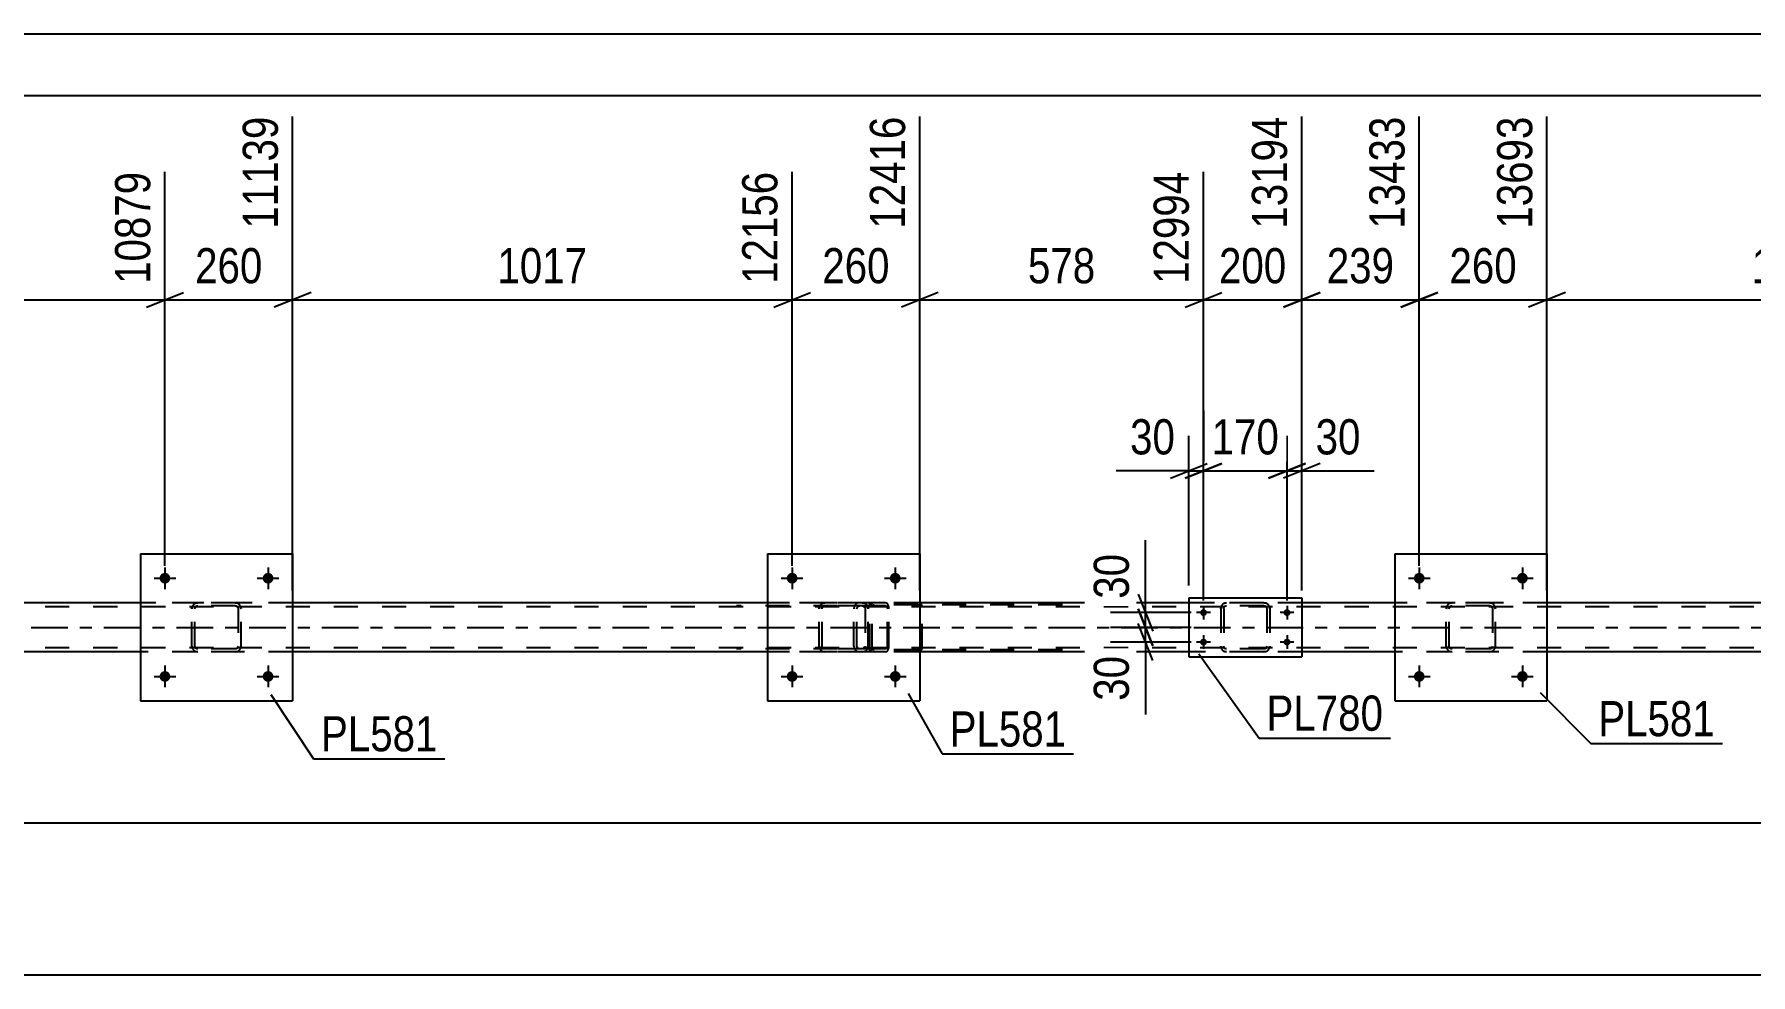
# Model space of a CAD drawing. Header units: millimetres. Extents: x 0 to 841, y 0 to 594.
# Drawn here: x 473.4 to 613.1, y 517.4 to 594 of the extents above; entities that cross this region are included whole.
import ezdxf

# ---------------------------------------------------------------- set-up
doc = ezdxf.new("R2010")
doc.units = ezdxf.units.MM
doc.linetypes.add('DXK_LINE_DOT2', pattern=[3.9198, 1.9599, -1.9599])
doc.linetypes.add('DXK_LINE_DOT3', pattern=[5.9187, 2.979, -0.9799, 0.9799, -0.9799])
doc.styles.add('Arial Narrow', font='ARIALN.TTF', dxfattribs={"height": 0.2})

# ---------------------------------------------------------------- blocks, each defined once
blk = doc.blocks.new('Unknown-318888112-1133')
at = {"color": 5, "linetype": 'Continuous'}
for p, q in [((841, 594), (0, 594)), ((836, 589), (5, 589))]:
    blk.add_line(p, q, dxfattribs=at)
blk = doc.blocks.new('Part-318888112-5637 - 5490')
at = {"color": 7, "linetype": 'DXK_LINE_DOT2'}
for p, q in [((537.27, 547.21), (537.3, 547.4)), ((537.3, 547.4), (537.27, 547.21)), ((537.27, 544.17), (537.27, 547.21)), ((537.51, 547.21), (537.53, 547.3)), ((537.51, 544.17), (537.51, 547.21)), ((537.53, 547.3), (537.58, 547.38)), ((537.56, 547.66), (537.75, 547.69)), ((537.75, 547.69), (537.56, 547.66)), ((537.58, 547.38), (537.66, 547.43)), ((537.66, 547.43), (537.75, 547.45)), ((540.79, 547.69), (537.75, 547.69)), ((540.79, 547.45), (537.75, 547.45)), ((540.79, 547.69), (540.97, 547.66)), ((540.97, 547.66), (540.79, 547.69)), ((540.79, 547.45), (540.88, 547.43)), ((540.88, 547.43), (540.96, 547.38)), ((540.96, 547.38), (541.01, 547.3)), ((541.01, 547.3), (541.03, 547.21)), ((541.03, 547.21), (541.03, 544.17)), ((541.23, 547.4), (541.27, 547.21)), ((541.27, 547.21), (541.23, 547.4)), ((541.27, 544.17), (541.27, 547.21)), ((537.3, 543.99), (537.27, 544.17)), ((537.27, 544.17), (537.3, 543.99)), ((537.53, 544.08), (537.51, 544.17)), ((537.58, 544), (537.53, 544.08)), ((537.66, 543.95), (537.58, 544)), ((537.75, 543.93), (537.66, 543.95)), ((540.79, 543.93), (537.75, 543.93)), ((540.88, 543.95), (540.79, 543.93)), ((540.96, 544), (540.88, 543.95)), ((541.01, 544.08), (540.96, 544)), ((541.03, 544.17), (541.01, 544.08)), ((541.27, 544.17), (541.23, 543.99)), ((541.23, 543.99), (541.27, 544.17)), ((537.75, 543.69), (537.56, 543.73)), ((537.56, 543.73), (537.75, 543.69)), ((540.79, 543.69), (537.75, 543.69)), ((540.97, 543.73), (540.79, 543.69)), ((540.79, 543.69), (540.97, 543.73))]:
    blk.add_line(p, q, dxfattribs=at)
at = {"color": 7, "linetype": 'DXK_LINE_DOT3'}
blk.add_line((539.27, 545.69), (539.27, 545.69), dxfattribs=at)
at = {"color": 7, "linetype": 'DXK_LINE_DOT2'}
for centre, start, end in [((537.75, 547.21), 112.5, 157.5), ((537.75, 547.21), 112.5, 157.5), ((540.79, 547.21), 22.5, 67.5), ((540.79, 547.21), 22.5, 67.5), ((537.75, 544.17), 202.5, 247.5), ((537.75, 544.17), 202.5, 247.5), ((540.79, 544.17), 292.5, 337.5), ((540.79, 544.17), 292.5, 337.5)]:
    blk.add_arc(centre, 0.48, start, end, dxfattribs=at)
blk = doc.blocks.new('Bolt-318888112-5556 - 5490')
at = {"linetype": 'Continuous'}
for points in [[(535.51, 541.69, -1), (534.63, 541.69, -1)], [(543.91, 541.69, -1), (543.03, 541.69, -1)]]:
    blk.add_hatch(color=1, dxfattribs=at).paths.add_polyline_path(points)
at = {"color": 1, "linetype": 'Continuous'}
for p, q in [((535.07, 542.57), (535.07, 540.81)), ((543.47, 542.57), (543.47, 540.81)), ((534.19, 541.69), (535.95, 541.69)), ((542.59, 541.69), (544.35, 541.69))]:
    blk.add_line(p, q, dxfattribs=at)
blk = doc.blocks.new('Bolt-318888112-5551 - 5490')
at = {"linetype": 'Continuous'}
for points in [[(586.59, 549.69, -1), (585.71, 549.69, -1)], [(594.99, 549.69, -1), (594.11, 549.69, -1)]]:
    blk.add_hatch(color=1, dxfattribs=at).paths.add_polyline_path(points)
at = {"color": 1, "linetype": 'Continuous'}
for p, q in [((585.27, 549.69), (587.03, 549.69)), ((586.15, 550.57), (586.15, 548.81)), ((593.67, 549.69), (595.43, 549.69)), ((594.55, 550.57), (594.55, 548.81))]:
    blk.add_line(p, q, dxfattribs=at)
blk = doc.blocks.new('Bolt-318888112-5552 - 5490')
at = {"linetype": 'Continuous'}
for points in [[(586.59, 541.69, -1), (585.71, 541.69, -1)], [(594.99, 541.69, -1), (594.11, 541.69, -1)]]:
    blk.add_hatch(color=1, dxfattribs=at).paths.add_polyline_path(points)
at = {"color": 1, "linetype": 'Continuous'}
for p, q in [((586.15, 542.57), (586.15, 540.81)), ((594.55, 542.57), (594.55, 540.81)), ((585.27, 541.69), (587.03, 541.69)), ((593.67, 541.69), (595.43, 541.69))]:
    blk.add_line(p, q, dxfattribs=at)
blk = doc.blocks.new('Bolt-318888112-5555 - 5490')
at = {"linetype": 'Continuous'}
for points in [[(535.51, 549.69, -1), (534.63, 549.69, -1)], [(543.91, 549.69, -1), (543.03, 549.69, -1)]]:
    blk.add_hatch(color=1, dxfattribs=at).paths.add_polyline_path(points)
at = {"color": 1, "linetype": 'Continuous'}
for p, q in [((534.19, 549.69), (535.95, 549.69)), ((535.07, 550.57), (535.07, 548.81)), ((542.59, 549.69), (544.35, 549.69)), ((543.47, 550.57), (543.47, 548.81))]:
    blk.add_line(p, q, dxfattribs=at)
blk = doc.blocks.new('Bolt-318888112-5557 - 5490')
at = {"linetype": 'Continuous'}
for points in [[(484.43, 549.69, -1), (483.55, 549.69, -1)], [(492.83, 549.69, -1), (491.95, 549.69, -1)]]:
    blk.add_hatch(color=1, dxfattribs=at).paths.add_polyline_path(points)
at = {"color": 1, "linetype": 'Continuous'}
for p, q in [((483.11, 549.69), (484.87, 549.69)), ((483.99, 550.57), (483.99, 548.81)), ((491.51, 549.69), (493.27, 549.69)), ((492.39, 550.57), (492.39, 548.81))]:
    blk.add_line(p, q, dxfattribs=at)
blk = doc.blocks.new('Bolt-318888112-5558 - 5490')
at = {"linetype": 'Continuous'}
for points in [[(484.43, 541.69, -1), (483.55, 541.69, -1)], [(492.83, 541.69, -1), (491.95, 541.69, -1)]]:
    blk.add_hatch(color=1, dxfattribs=at).paths.add_polyline_path(points)
at = {"color": 1, "linetype": 'Continuous'}
for p, q in [((483.99, 542.57), (483.99, 540.81)), ((492.39, 542.57), (492.39, 540.81)), ((483.11, 541.69), (484.87, 541.69)), ((491.51, 541.69), (493.27, 541.69))]:
    blk.add_line(p, q, dxfattribs=at)
blk = doc.blocks.new('Part-318888112-5624 - 5490')
at = {"color": 2, "linetype": 'Continuous'}
for p, q in [((584.15, 551.69), (584.15, 539.69)), ((584.15, 551.69), (596.55, 551.69)), ((596.55, 551.69), (596.55, 539.69)), ((584.15, 539.69), (596.55, 539.69))]:
    blk.add_line(p, q, dxfattribs=at)
blk = doc.blocks.new('Part-318888112-5625 - 5490')
at = {"color": 7, "linetype": 'DXK_LINE_DOT2'}
for p, q in [((588.35, 547.21), (588.39, 547.4)), ((588.39, 547.4), (588.35, 547.21)), ((588.35, 544.17), (588.35, 547.21)), ((588.59, 547.21), (588.61, 547.3)), ((588.59, 544.17), (588.59, 547.21)), ((588.61, 547.3), (588.66, 547.38)), ((588.65, 547.66), (588.83, 547.69)), ((588.83, 547.69), (588.65, 547.66)), ((588.66, 547.38), (588.74, 547.43)), ((588.74, 547.43), (588.83, 547.45)), ((591.87, 547.69), (588.83, 547.69)), ((591.87, 547.45), (588.83, 547.45)), ((591.87, 547.69), (592.05, 547.66)), ((592.05, 547.66), (591.87, 547.69)), ((591.87, 547.45), (591.96, 547.43)), ((591.96, 547.43), (592.04, 547.38)), ((592.04, 547.38), (592.09, 547.3)), ((592.09, 547.3), (592.11, 547.21)), ((592.11, 547.21), (592.11, 544.17)), ((592.31, 547.4), (592.35, 547.21)), ((592.35, 547.21), (592.31, 547.4)), ((592.35, 544.17), (592.35, 547.21)), ((588.39, 543.99), (588.35, 544.17)), ((588.35, 544.17), (588.39, 543.99)), ((588.61, 544.08), (588.59, 544.17)), ((588.66, 544), (588.61, 544.08)), ((588.74, 543.95), (588.66, 544)), ((588.83, 543.93), (588.74, 543.95)), ((591.87, 543.93), (588.83, 543.93)), ((591.96, 543.95), (591.87, 543.93)), ((592.04, 544), (591.96, 543.95)), ((592.09, 544.08), (592.04, 544)), ((592.11, 544.17), (592.09, 544.08)), ((592.35, 544.17), (592.31, 543.99)), ((592.31, 543.99), (592.35, 544.17)), ((588.83, 543.69), (588.65, 543.73)), ((588.65, 543.73), (588.83, 543.69)), ((591.87, 543.69), (588.83, 543.69)), ((592.05, 543.73), (591.87, 543.69)), ((591.87, 543.69), (592.05, 543.73))]:
    blk.add_line(p, q, dxfattribs=at)
at = {"color": 7, "linetype": 'DXK_LINE_DOT3'}
blk.add_line((590.35, 545.69), (590.35, 545.69), dxfattribs=at)
at = {"color": 7, "linetype": 'DXK_LINE_DOT2'}
for centre, start, end in [((588.83, 547.21), 112.5, 157.5), ((588.83, 547.21), 112.5, 157.5), ((591.87, 547.21), 22.5, 67.5), ((591.87, 547.21), 22.5, 67.5), ((588.83, 544.17), 202.5, 247.5), ((588.83, 544.17), 202.5, 247.5), ((591.87, 544.17), 292.5, 337.5), ((591.87, 544.17), 292.5, 337.5)]:
    blk.add_arc(centre, 0.48, start, end, dxfattribs=at)
blk = doc.blocks.new('Part-318888112-5636 - 5490')
at = {"color": 2, "linetype": 'Continuous'}
for p, q in [((533.07, 551.69), (533.07, 539.69)), ((533.07, 551.69), (545.47, 551.69)), ((545.47, 551.69), (545.47, 539.69)), ((533.07, 539.69), (545.47, 539.69))]:
    blk.add_line(p, q, dxfattribs=at)
blk = doc.blocks.new('Part-318888112-5642 - 5490')
at = {"color": 2, "linetype": 'Continuous'}
for p, q in [((481.99, 551.69), (481.99, 539.69)), ((481.99, 551.69), (494.39, 551.69)), ((494.39, 551.69), (494.39, 539.69)), ((481.99, 539.69), (494.39, 539.69))]:
    blk.add_line(p, q, dxfattribs=at)
blk = doc.blocks.new('Part-318888112-5643 - 5490')
at = {"color": 7, "linetype": 'DXK_LINE_DOT2'}
for p, q in [((486.19, 547.21), (486.22, 547.4)), ((486.22, 547.4), (486.19, 547.21)), ((486.19, 544.17), (486.19, 547.21)), ((486.43, 547.21), (486.45, 547.3)), ((486.43, 544.17), (486.43, 547.21)), ((486.45, 547.3), (486.5, 547.38)), ((486.48, 547.66), (486.67, 547.69)), ((486.67, 547.69), (486.48, 547.66)), ((486.5, 547.38), (486.58, 547.43)), ((486.58, 547.43), (486.67, 547.45)), ((489.71, 547.69), (486.67, 547.69)), ((489.71, 547.45), (486.67, 547.45)), ((489.71, 547.69), (489.89, 547.66)), ((489.89, 547.66), (489.71, 547.69)), ((489.71, 547.45), (489.8, 547.43)), ((489.8, 547.43), (489.88, 547.38)), ((489.88, 547.38), (489.93, 547.3)), ((489.93, 547.3), (489.95, 547.21)), ((489.95, 547.21), (489.95, 544.17)), ((490.15, 547.4), (490.19, 547.21)), ((490.19, 547.21), (490.15, 547.4)), ((490.19, 544.17), (490.19, 547.21)), ((486.22, 543.99), (486.19, 544.17)), ((486.19, 544.17), (486.22, 543.99)), ((486.45, 544.08), (486.43, 544.17)), ((486.5, 544), (486.45, 544.08)), ((486.58, 543.95), (486.5, 544)), ((486.67, 543.93), (486.58, 543.95)), ((489.71, 543.93), (486.67, 543.93)), ((489.8, 543.95), (489.71, 543.93)), ((489.88, 544), (489.8, 543.95)), ((489.93, 544.08), (489.88, 544)), ((489.95, 544.17), (489.93, 544.08)), ((490.19, 544.17), (490.15, 543.99)), ((490.15, 543.99), (490.19, 544.17)), ((486.67, 543.69), (486.48, 543.73)), ((486.48, 543.73), (486.67, 543.69)), ((489.71, 543.69), (486.67, 543.69)), ((489.89, 543.73), (489.71, 543.69)), ((489.71, 543.69), (489.89, 543.73))]:
    blk.add_line(p, q, dxfattribs=at)
at = {"color": 7, "linetype": 'DXK_LINE_DOT3'}
blk.add_line((488.19, 545.69), (488.19, 545.69), dxfattribs=at)
at = {"color": 7, "linetype": 'DXK_LINE_DOT2'}
for centre, start, end in [((486.67, 547.21), 112.5, 157.5), ((486.67, 547.21), 112.5, 157.5), ((489.71, 547.21), 22.5, 67.5), ((489.71, 547.21), 22.5, 67.5), ((486.67, 544.17), 202.5, 247.5), ((486.67, 544.17), 202.5, 247.5), ((489.71, 544.17), 292.5, 337.5), ((489.71, 544.17), 292.5, 337.5)]:
    blk.add_arc(centre, 0.48, start, end, dxfattribs=at)
blk = doc.blocks.new('Part-318888112-5668 - 5490')
at = {"color": 7, "linetype": 'DXK_LINE_DOT2'}
for p, q in [((542.69, 547.69), (530.53, 547.69)), ((542.69, 547.45), (530.53, 547.45)), ((540.13, 547.4), (540.1, 547.21)), ((540.1, 544.17), (540.1, 547.21)), ((540.35, 547.21), (540.37, 547.3)), ((540.35, 544.17), (540.35, 547.21)), ((540.37, 547.3), (540.42, 547.38)), ((540.6, 547.69), (540.41, 547.66)), ((540.42, 547.38), (540.5, 547.43)), ((540.5, 547.43), (540.6, 547.45)), ((541.41, 547.45), (541.41, 547.69)), ((542.79, 547.66), (542.69, 547.69)), ((542.69, 547.45), (542.74, 547.43)), ((542.74, 547.43), (542.79, 547.38)), ((542.88, 547.55), (542.79, 547.66)), ((542.79, 547.38), (542.82, 547.3)), ((542.82, 547.3), (542.83, 547.21)), ((542.83, 544.17), (542.83, 547.21)), ((542.94, 547.4), (542.88, 547.55)), ((542.96, 547.21), (542.94, 547.4)), ((542.96, 544.17), (542.96, 547.21)), ((542.69, 543.93), (530.53, 543.93)), ((540.1, 544.17), (540.13, 543.99)), ((540.37, 544.08), (540.35, 544.17)), ((540.42, 544), (540.37, 544.08)), ((540.5, 543.95), (540.42, 544)), ((540.6, 543.93), (540.5, 543.95)), ((541.41, 543.69), (541.41, 543.93)), ((542.74, 543.95), (542.69, 543.93)), ((542.79, 544), (542.74, 543.95)), ((542.82, 544.08), (542.79, 544)), ((542.79, 543.73), (542.88, 543.83)), ((542.83, 544.17), (542.82, 544.08)), ((542.88, 543.83), (542.94, 543.99)), ((542.94, 543.99), (542.96, 544.17)), ((542.69, 543.69), (530.53, 543.69)), ((540.41, 543.73), (540.6, 543.69)), ((542.69, 543.69), (542.79, 543.73))]:
    blk.add_line(p, q, dxfattribs=at)
for centre, start, end in [((540.58, 547.2), 111.1941, 156.1506), ((540.58, 544.19), 203.8494, 248.8059)]:
    blk.add_arc(centre, 0.492, start, end, dxfattribs=at)
blk = doc.blocks.new('Part-318888112-5697 - 5490')
at = {"color": 7, "linetype": 'DXK_LINE_DOT2'}
for p, q in [((541.44, 547.49), (541.41, 547.37)), ((541.41, 544.01), (541.41, 547.37)), ((541.58, 547.37), (541.6, 547.43)), ((541.58, 544.01), (541.58, 547.37)), ((541.6, 547.43), (541.63, 547.49)), ((541.75, 547.69), (541.62, 547.67)), ((541.63, 547.49), (541.69, 547.52)), ((541.69, 547.52), (541.75, 547.53)), ((557.08, 547.69), (541.75, 547.69)), ((557.08, 547.53), (541.75, 547.53)), ((545.46, 547.67), (545.33, 547.69)), ((545.33, 547.53), (545.4, 547.52)), ((545.4, 547.52), (545.45, 547.49)), ((545.45, 547.49), (545.49, 547.43)), ((545.49, 547.43), (545.5, 547.37)), ((545.5, 544.01), (545.5, 547.37)), ((545.67, 547.37), (545.64, 547.49)), ((545.67, 544.01), (545.67, 547.37)), ((541.41, 544.01), (541.44, 543.89)), ((541.6, 543.95), (541.58, 544.01)), ((541.63, 543.9), (541.6, 543.95)), ((541.69, 543.86), (541.63, 543.9)), ((541.75, 543.85), (541.69, 543.86)), ((557.08, 543.85), (541.75, 543.85)), ((545.4, 543.86), (545.33, 543.85)), ((545.45, 543.9), (545.4, 543.86)), ((545.49, 543.95), (545.45, 543.9)), ((545.5, 544.01), (545.49, 543.95)), ((545.64, 543.89), (545.67, 544.01)), ((541.62, 543.72), (541.75, 543.69)), ((557.08, 543.69), (541.75, 543.69)), ((545.33, 543.69), (545.46, 543.72))]:
    blk.add_line(p, q, dxfattribs=at)
for centre, start, end in [((541.74, 547.36), 110.7583, 155.68), ((545.34, 547.36), 24.32, 69.2417), ((541.74, 544.03), 204.32, 249.2417), ((545.34, 544.03), 290.7583, 335.68)]:
    blk.add_arc(centre, 0.331, start, end, dxfattribs=at)
blk = doc.blocks.new('Part-318888112-5729 - 5490')
at = {"color": 7, "linetype": 'DXK_LINE_DOT2'}
for p, q in [((770.18, 547.37), (106.14, 547.37)), ((749.79, 547.69), (175.5, 547.69)), ((494.39, 547.69), (481.99, 547.69)), ((545.47, 547.69), (533.07, 547.69)), ((576.58, 547.69), (567.38, 547.69)), ((596.55, 547.69), (584.15, 547.69)), ((770.18, 544.01), (106.14, 544.01)), ((494.39, 543.69), (481.99, 543.69)), ((545.47, 543.69), (533.07, 543.69)), ((576.58, 543.69), (567.38, 543.69)), ((596.55, 543.69), (584.15, 543.69))]:
    blk.add_line(p, q, dxfattribs=at)
at = {"color": 2, "linetype": 'Continuous'}
for p, q in [((481.99, 547.69), (443.31, 547.69)), ((533.07, 547.69), (494.39, 547.69)), ((567.38, 547.69), (545.47, 547.69)), ((584.15, 547.69), (576.58, 547.69)), ((635.23, 547.69), (596.55, 547.69)), ((481.99, 543.69), (443.31, 543.69)), ((533.07, 543.69), (494.39, 543.69)), ((567.38, 543.69), (545.47, 543.69)), ((584.15, 543.69), (576.58, 543.69)), ((635.23, 543.69), (596.55, 543.69))]:
    blk.add_line(p, q, dxfattribs=at)
at = {"color": 7, "linetype": 'DXK_LINE_DOT3'}
blk.add_line((106.14, 545.69), (770.18, 545.69), dxfattribs=at)
blk = doc.blocks.new('Part-318888112-5760 - 5490')
at = {"color": 7, "linetype": 'DXK_LINE_DOT2'}
for p, q in [((569.98, 547.21), (570.02, 547.4)), ((570.02, 547.4), (569.98, 547.21)), ((569.98, 547.21), (569.98, 544.17)), ((570.22, 547.21), (570.24, 547.31)), ((570.22, 547.21), (570.22, 544.17)), ((570.24, 547.31), (570.29, 547.38)), ((570.28, 547.66), (570.46, 547.69)), ((570.46, 547.69), (570.28, 547.66)), ((570.29, 547.38), (570.37, 547.44)), ((570.37, 547.44), (570.46, 547.45)), ((573.5, 547.69), (570.46, 547.69)), ((573.5, 547.45), (570.46, 547.45)), ((573.5, 547.69), (573.68, 547.66)), ((573.68, 547.66), (573.5, 547.69)), ((573.5, 547.45), (573.59, 547.44)), ((573.59, 547.44), (573.67, 547.38)), ((573.67, 547.38), (573.72, 547.31)), ((573.72, 547.31), (573.74, 547.21)), ((573.74, 547.21), (573.74, 544.17)), ((573.94, 547.4), (573.98, 547.21)), ((573.98, 547.21), (573.94, 547.4)), ((573.98, 547.21), (573.98, 544.17)), ((570.02, 543.99), (569.98, 544.17)), ((569.98, 544.17), (570.02, 543.99)), ((570.24, 544.08), (570.22, 544.17)), ((570.29, 544), (570.24, 544.08)), ((570.37, 543.95), (570.29, 544)), ((570.46, 543.93), (570.37, 543.95)), ((573.5, 543.93), (570.46, 543.93)), ((573.59, 543.95), (573.5, 543.93)), ((573.67, 544), (573.59, 543.95)), ((573.72, 544.08), (573.67, 544)), ((573.74, 544.17), (573.72, 544.08)), ((573.98, 544.17), (573.94, 543.99)), ((573.94, 543.99), (573.98, 544.17)), ((570.46, 543.69), (570.28, 543.73)), ((570.28, 543.73), (570.46, 543.69)), ((573.5, 543.69), (570.46, 543.69)), ((573.68, 543.73), (573.5, 543.69)), ((573.5, 543.69), (573.68, 543.73))]:
    blk.add_line(p, q, dxfattribs=at)
at = {"color": 7, "linetype": 'DXK_LINE_DOT3'}
blk.add_line((571.98, 545.69), (571.98, 545.69), dxfattribs=at)
at = {"color": 7, "linetype": 'DXK_LINE_DOT2'}
for centre, start, end in [((570.46, 547.21), 112.5, 157.5), ((570.46, 547.21), 112.5, 157.5), ((573.5, 547.21), 22.5, 67.5), ((573.5, 547.21), 22.5, 67.5), ((570.46, 544.17), 202.5, 247.5), ((570.46, 544.17), 202.5, 247.5), ((573.5, 544.17), 292.5, 337.5), ((573.5, 544.17), 292.5, 337.5)]:
    blk.add_arc(centre, 0.48, start, end, dxfattribs=at)
blk = doc.blocks.new('Part-318888112-5765 - 5490')
at = {"color": 2, "linetype": 'Continuous'}
for p, q in [((567.38, 548.09), (567.38, 543.29)), ((567.38, 548.09), (576.58, 548.09)), ((576.58, 548.09), (576.58, 543.29)), ((567.38, 543.29), (576.58, 543.29))]:
    blk.add_line(p, q, dxfattribs=at)
blk = doc.blocks.new('Bolt-318888112-5766 - 5490')
at = {"linetype": 'Continuous'}
for points in [[(568.58, 546.61, -1), (568.58, 547.17, -1)], [(575.38, 546.61, -1), (575.38, 547.17, -1)], [(568.58, 544.21, -1), (568.58, 544.77, -1)], [(575.38, 544.21, -1), (575.38, 544.77, -1)]]:
    blk.add_hatch(color=1, dxfattribs=at).paths.add_polyline_path(points)
at = {"color": 1, "linetype": 'Continuous'}
for p, q in [((569.14, 546.89), (568.02, 546.89)), ((568.58, 547.45), (568.58, 546.33)), ((575.94, 546.89), (574.82, 546.89)), ((575.38, 547.45), (575.38, 546.33)), ((569.14, 544.49), (568.02, 544.49)), ((568.58, 545.05), (568.58, 543.93)), ((575.94, 544.49), (574.82, 544.49)), ((575.38, 545.05), (575.38, 543.93))]:
    blk.add_line(p, q, dxfattribs=at)
blk = doc.blocks.new('StraightDimension-318888112-15543 - 5490')
at = {"color": 7, "linetype": 'Continuous'}
for p, q in [((575.38, 547.89), (575.38, 561.28)), ((576.58, 549.09), (576.58, 561.28)), ((573.88, 557.83), (576.88, 559.03)), ((578.08, 559.03), (575.08, 557.83)), ((575.38, 558.43), (576.58, 558.43)), ((576.58, 558.43), (582.49, 558.43)), ((576.58, 558.43), (582.49, 558.43))]:
    blk.add_line(p, q, dxfattribs=at)
at = {"color": 0}
blk.add_wipeout([(581.96, 559.18), (581.96, 563.38), (577.11, 563.38), (577.11, 559.18)], dxfattribs=at)
at = {"color": 3, "style": 'Arial Narrow'}
blk.add_text('30', height=2.863, dxfattribs=at).set_placement((577.71, 559.78))
blk = doc.blocks.new('StraightDimension-318888112-15544 - 5490')
at = {"color": 7, "linetype": 'Continuous'}
for p, q in [((568.58, 547.89), (568.58, 561.28)), ((575.38, 547.89), (575.38, 561.28)), ((567.08, 557.83), (570.08, 559.03)), ((568.58, 558.43), (575.38, 558.43)), ((576.88, 559.03), (573.88, 557.83))]:
    blk.add_line(p, q, dxfattribs=at)
at = {"color": 0}
blk.add_wipeout([(575.32, 559.18), (575.32, 563.38), (568.64, 563.38), (568.64, 559.18)], dxfattribs=at)
at = {"color": 3, "style": 'Arial Narrow'}
blk.add_text('170', height=2.863, dxfattribs=at).set_placement((569.24, 559.78))
blk = doc.blocks.new('StraightDimension-318888112-14661 - 5490')
at = {"color": 7, "linetype": 'Continuous'}
for p, q in [((576.58, 548.69), (576.58, 587.31)), ((586.15, 550.69), (586.15, 587.31)), ((575.08, 571.77), (578.08, 572.97)), ((576.58, 572.37), (586.15, 572.37)), ((587.65, 572.97), (584.65, 571.77))]:
    blk.add_line(p, q, dxfattribs=at)
at = {"color": 0}
blk.add_wipeout([(584.71, 573.12), (584.71, 577.32), (578.02, 577.32), (578.02, 573.12)], dxfattribs=at)
at = {"color": 3, "style": 'Arial Narrow'}
blk.add_text('239', height=2.863, dxfattribs=at).set_placement((578.62, 573.72))
at = {"color": 0, "linetype": 'Continuous'}
blk.add_wipeout([(585.55, 587.91), (581.35, 587.91), (581.35, 577.57), (585.55, 577.57)], dxfattribs=at)
at = {"color": 3, "linetype": 'Continuous', "style": 'Arial Narrow'}
blk.add_text('13433', height=2.863, rotation=90.0002, dxfattribs=at).set_placement((584.95, 578.17))
blk = doc.blocks.new('StraightDimension-318888112-14665 - 5490')
at = {"color": 7, "linetype": 'Continuous'}
for p, q in [((494.39, 548.69), (494.39, 587.31)), ((535.07, 550.69), (535.07, 582.81)), ((495.89, 572.97), (492.89, 571.77)), ((494.39, 572.37), (535.07, 572.37)), ((533.57, 571.77), (536.57, 572.97))]:
    blk.add_line(p, q, dxfattribs=at)
at = {"color": 0}
blk.add_wipeout([(518.98, 573.12), (518.98, 577.32), (510.47, 577.32), (510.47, 573.12)], dxfattribs=at)
at = {"color": 3, "style": 'Arial Narrow'}
blk.add_text('1017', height=2.863, dxfattribs=at).set_placement((511.07, 573.72))
at = {"color": 0, "linetype": 'Continuous'}
blk.add_wipeout([(534.47, 583.41), (530.27, 583.41), (530.27, 573.07), (534.47, 573.07)], dxfattribs=at)
at = {"color": 3, "linetype": 'Continuous', "style": 'Arial Narrow'}
blk.add_text('12156', height=2.863, rotation=90.0002, dxfattribs=at).set_placement((533.87, 573.67))
blk = doc.blocks.new('StraightDimension-318888112-6373 - 5490')
at = {"color": 7, "linetype": 'Continuous'}
blk.add_line((64.22, 517.39), (770.18, 517.39), dxfattribs=at)
blk = doc.blocks.new('StraightDimension-318888112-6436 - 5490')
at = {"color": 7, "linetype": 'Continuous'}
blk.add_line((64.22, 529.77), (713.99, 529.77), dxfattribs=at)
blk = doc.blocks.new('StraightDimension-318888112-14659 - 5490')
at = {"color": 7, "linetype": 'Continuous'}
for p, q in [((596.55, 548.69), (596.55, 587.31)), ((637.23, 550.69), (637.23, 582.81)), ((598.05, 572.97), (595.05, 571.77)), ((596.55, 572.37), (637.23, 572.37)), ((635.73, 571.77), (638.73, 572.97))]:
    blk.add_line(p, q, dxfattribs=at)
at = {"color": 0}
blk.add_wipeout([(621.15, 573.12), (621.15, 577.32), (612.63, 577.32), (612.63, 573.12)], dxfattribs=at)
at = {"color": 3, "style": 'Arial Narrow'}
blk.add_text('1017', height=2.863, dxfattribs=at).set_placement((613.23, 573.72))
at = {"color": 0, "linetype": 'Continuous'}
blk.add_wipeout([(636.63, 583.41), (632.43, 583.41), (632.43, 573.07), (636.63, 573.07)], dxfattribs=at)
at = {"color": 3, "linetype": 'Continuous', "style": 'Arial Narrow'}
blk.add_text('14710', height=2.863, rotation=90.0002, dxfattribs=at).set_placement((636.03, 573.67))
blk = doc.blocks.new('StraightDimension-318888112-14660 - 5490')
at = {"color": 7, "linetype": 'Continuous'}
for p, q in [((586.15, 550.69), (586.15, 587.31)), ((596.55, 548.69), (596.55, 587.31)), ((584.65, 571.77), (587.65, 572.97)), ((586.15, 572.37), (596.55, 572.37)), ((598.05, 572.97), (595.05, 571.77))]:
    blk.add_line(p, q, dxfattribs=at)
at = {"color": 0}
blk.add_wipeout([(594.69, 573.12), (594.69, 577.32), (588.01, 577.32), (588.01, 573.12)], dxfattribs=at)
at = {"color": 3, "style": 'Arial Narrow'}
blk.add_text('260', height=2.863, dxfattribs=at).set_placement((588.61, 573.72))
at = {"color": 0, "linetype": 'Continuous'}
blk.add_wipeout([(595.95, 587.91), (591.75, 587.91), (591.75, 577.57), (595.95, 577.57)], dxfattribs=at)
at = {"color": 3, "linetype": 'Continuous', "style": 'Arial Narrow'}
blk.add_text('13693', height=2.863, rotation=90.0002, dxfattribs=at).set_placement((595.35, 578.17))
blk = doc.blocks.new('StraightDimension-318888112-14662 - 5490')
at = {"color": 7, "linetype": 'Continuous'}
for p, q in [((576.58, 548.69), (576.58, 587.31)), ((568.58, 547.89), (568.58, 582.81)), ((567.08, 571.77), (570.08, 572.97)), ((568.58, 572.37), (576.58, 572.37)), ((578.08, 572.97), (575.08, 571.77))]:
    blk.add_line(p, q, dxfattribs=at)
at = {"color": 0}
blk.add_wipeout([(575.92, 573.12), (575.92, 577.32), (569.24, 577.32), (569.24, 573.12)], dxfattribs=at)
at = {"color": 3, "style": 'Arial Narrow'}
blk.add_text('200', height=2.863, dxfattribs=at).set_placement((569.84, 573.72))
at = {"color": 0, "linetype": 'Continuous'}
blk.add_wipeout([(575.98, 587.91), (571.78, 587.91), (571.78, 577.57), (575.98, 577.57)], dxfattribs=at)
at = {"color": 3, "linetype": 'Continuous', "style": 'Arial Narrow'}
blk.add_text('13194', height=2.863, rotation=90.0002, dxfattribs=at).set_placement((575.38, 578.17))
blk = doc.blocks.new('StraightDimension-318888112-14663 - 5490')
at = {"color": 7, "linetype": 'Continuous'}
for p, q in [((545.47, 548.69), (545.47, 587.31)), ((568.58, 547.89), (568.58, 582.81)), ((546.97, 572.97), (543.97, 571.77)), ((545.47, 572.37), (568.58, 572.37)), ((567.08, 571.77), (570.08, 572.97))]:
    blk.add_line(p, q, dxfattribs=at)
at = {"color": 0}
blk.add_wipeout([(560.37, 573.12), (560.37, 577.32), (553.68, 577.32), (553.68, 573.12)], dxfattribs=at)
at = {"color": 3, "style": 'Arial Narrow'}
blk.add_text('578', height=2.863, dxfattribs=at).set_placement((554.28, 573.72))
at = {"color": 0, "linetype": 'Continuous'}
blk.add_wipeout([(567.98, 583.41), (563.78, 583.41), (563.78, 573.07), (567.98, 573.07)], dxfattribs=at)
at = {"color": 3, "linetype": 'Continuous', "style": 'Arial Narrow'}
blk.add_text('12994', height=2.863, rotation=90.0002, dxfattribs=at).set_placement((567.38, 573.67))
blk = doc.blocks.new('StraightDimension-318888112-14664 - 5490')
at = {"color": 7, "linetype": 'Continuous'}
for p, q in [((545.47, 548.69), (545.47, 587.31)), ((535.07, 550.69), (535.07, 582.81)), ((533.57, 571.77), (536.57, 572.97)), ((535.07, 572.37), (545.47, 572.37)), ((546.97, 572.97), (543.97, 571.77))]:
    blk.add_line(p, q, dxfattribs=at)
at = {"color": 0}
blk.add_wipeout([(543.61, 573.12), (543.61, 577.32), (536.93, 577.32), (536.93, 573.12)], dxfattribs=at)
at = {"color": 3, "style": 'Arial Narrow'}
blk.add_text('260', height=2.863, dxfattribs=at).set_placement((537.53, 573.72))
at = {"color": 0, "linetype": 'Continuous'}
blk.add_wipeout([(544.87, 587.91), (540.67, 587.91), (540.67, 577.57), (544.87, 577.57)], dxfattribs=at)
at = {"color": 3, "linetype": 'Continuous', "style": 'Arial Narrow'}
blk.add_text('12416', height=2.863, rotation=90.0002, dxfattribs=at).set_placement((544.27, 578.17))
blk = doc.blocks.new('StraightDimension-318888112-14666 - 5490')
at = {"color": 7, "linetype": 'Continuous'}
for p, q in [((494.39, 548.69), (494.39, 587.31)), ((483.99, 550.69), (483.99, 582.81)), ((482.49, 571.77), (485.49, 572.97)), ((483.99, 572.37), (494.39, 572.37)), ((495.89, 572.97), (492.89, 571.77))]:
    blk.add_line(p, q, dxfattribs=at)
at = {"color": 0}
blk.add_wipeout([(492.53, 573.12), (492.53, 577.32), (485.85, 577.32), (485.85, 573.12)], dxfattribs=at)
at = {"color": 3, "style": 'Arial Narrow'}
blk.add_text('260', height=2.863, dxfattribs=at).set_placement((486.45, 573.72))
at = {"color": 0, "linetype": 'Continuous'}
blk.add_wipeout([(493.79, 587.91), (489.59, 587.91), (489.59, 577.57), (493.79, 577.57)], dxfattribs=at)
at = {"color": 3, "linetype": 'Continuous', "style": 'Arial Narrow'}
blk.add_text('11139', height=2.863, rotation=90.0002, dxfattribs=at).set_placement((493.19, 578.17))
blk = doc.blocks.new('StraightDimension-318888112-14667 - 5490')
at = {"color": 7, "linetype": 'Continuous'}
for p, q in [((443.31, 548.69), (443.31, 585.48)), ((483.99, 550.69), (483.99, 582.81)), ((444.81, 572.97), (441.81, 571.77)), ((443.31, 572.37), (483.99, 572.37)), ((482.49, 571.77), (485.49, 572.97))]:
    blk.add_line(p, q, dxfattribs=at)
at = {"color": 0}
blk.add_wipeout([(467.9, 573.12), (467.9, 577.32), (459.39, 577.32), (459.39, 573.12)], dxfattribs=at)
at = {"color": 3, "style": 'Arial Narrow'}
blk.add_text('1017', height=2.863, dxfattribs=at).set_placement((459.99, 573.72))
at = {"color": 0, "linetype": 'Continuous'}
blk.add_wipeout([(483.39, 583.41), (479.19, 583.41), (479.19, 573.07), (483.39, 573.07)], dxfattribs=at)
at = {"color": 3, "linetype": 'Continuous', "style": 'Arial Narrow'}
blk.add_text('10879', height=2.863, rotation=90.0002, dxfattribs=at).set_placement((482.79, 573.67))
blk = doc.blocks.new('StraightDimension-318888112-15545 - 5490')
at = {"color": 7, "linetype": 'Continuous'}
for p, q in [((567.38, 549.09), (567.38, 561.28)), ((568.58, 547.89), (568.58, 561.28)), ((567.38, 558.43), (561.47, 558.43)), ((567.38, 558.43), (561.47, 558.43)), ((565.88, 557.83), (568.88, 559.03)), ((570.08, 559.03), (567.08, 557.83)), ((567.38, 558.43), (568.58, 558.43))]:
    blk.add_line(p, q, dxfattribs=at)
at = {"color": 0}
blk.add_wipeout([(566.86, 559.18), (566.86, 563.38), (562, 563.38), (562, 559.18)], dxfattribs=at)
at = {"color": 3, "style": 'Arial Narrow'}
blk.add_text('30', height=2.863, dxfattribs=at).set_placement((562.6, 559.78))
blk = doc.blocks.new('StraightDimension-318888112-15574 - 5490')
at = {"color": 7, "linetype": 'Continuous'}
for p, q in [((563.85, 546.89), (563.85, 552.8)), ((563.85, 546.89), (563.85, 552.8)), ((563.25, 548.39), (564.45, 545.39)), ((567.58, 546.89), (561, 546.89)), ((564.45, 544.19), (563.25, 547.19)), ((563.85, 545.69), (563.85, 546.89)), ((567.58, 545.69), (561, 545.69))]:
    blk.add_line(p, q, dxfattribs=at)
at = {"color": 0}
blk.add_wipeout([(563.1, 552.27), (558.9, 552.27), (558.9, 547.42), (563.1, 547.42)], dxfattribs=at)
at = {"color": 3, "style": 'Arial Narrow'}
blk.add_text('30', height=2.863, rotation=90.0002, dxfattribs=at).set_placement((562.5, 548.02))
blk = doc.blocks.new('StraightDimension-318888112-15575 - 5490')
at = {"color": 7, "linetype": 'Continuous'}
for p, q in [((563.25, 547.19), (564.45, 544.19)), ((567.58, 545.69), (561, 545.69)), ((564.45, 542.99), (563.25, 545.99)), ((563.85, 544.49), (563.85, 545.69)), ((567.58, 544.49), (561, 544.49)), ((563.85, 544.49), (563.85, 538.59)), ((563.85, 544.49), (563.85, 538.59))]:
    blk.add_line(p, q, dxfattribs=at)
at = {"color": 0}
blk.add_wipeout([(563.1, 543.97), (558.9, 543.97), (558.9, 539.11), (563.1, 539.11)], dxfattribs=at)
at = {"color": 3, "style": 'Arial Narrow'}
blk.add_text('30', height=2.863, rotation=90.0002, dxfattribs=at).set_placement((562.5, 539.71))
blk = doc.blocks.new('Mark-318888112-5620 - 5490')
at = {"color": 0}
blk.add_wipeout([(610.24, 536.82), (610.24, 539.82), (600.73, 539.82), (600.73, 536.82)], dxfattribs=at)
blk.add_wipeout([(610.24, 536.82), (610.24, 539.82), (600.73, 539.82), (600.73, 536.82)], dxfattribs=at)
at = {"color": 30, "linetype": 'Continuous'}
for p, q in [((596, 540.38), (600.13, 536.22)), ((600.13, 536.22), (610.84, 536.22))]:
    blk.add_line(p, q, dxfattribs=at)
at = {"color": 3, "style": 'Arial Narrow'}
blk.add_text('PL581', height=2.863, dxfattribs=at).set_placement((600.73, 536.82))
blk = doc.blocks.new('Mark-318888112-5632 - 5490')
at = {"color": 0}
blk.add_wipeout([(557.4, 535.98), (557.4, 538.98), (547.9, 538.98), (547.9, 535.98)], dxfattribs=at)
blk.add_wipeout([(557.4, 535.98), (557.4, 538.98), (547.9, 538.98), (547.9, 535.98)], dxfattribs=at)
at = {"color": 30, "linetype": 'Continuous'}
for p, q in [((544.52, 540.3), (547.3, 535.38)), ((547.3, 535.38), (558, 535.38))]:
    blk.add_line(p, q, dxfattribs=at)
at = {"color": 3, "style": 'Arial Narrow'}
blk.add_text('PL581', height=2.863, dxfattribs=at).set_placement((547.9, 535.98))
blk = doc.blocks.new('Mark-318888112-5638 - 5490')
at = {"color": 0}
blk.add_wipeout([(506.2, 535.59), (506.2, 538.59), (496.7, 538.59), (496.7, 535.59)], dxfattribs=at)
blk.add_wipeout([(506.2, 535.59), (506.2, 538.59), (496.7, 538.59), (496.7, 535.59)], dxfattribs=at)
at = {"color": 30, "linetype": 'Continuous'}
for p, q in [((492.61, 540.21), (496.1, 534.99)), ((496.1, 534.99), (506.8, 534.99))]:
    blk.add_line(p, q, dxfattribs=at)
at = {"color": 3, "style": 'Arial Narrow'}
blk.add_text('PL581', height=2.863, dxfattribs=at).set_placement((496.7, 535.59))
blk = doc.blocks.new('Mark-318888112-5761 - 5490')
at = {"color": 0}
blk.add_wipeout([(583.22, 537.27), (583.22, 540.27), (573.71, 540.27), (573.71, 537.27)], dxfattribs=at)
blk.add_wipeout([(583.22, 537.27), (583.22, 540.27), (573.71, 540.27), (573.71, 537.27)], dxfattribs=at)
at = {"color": 30, "linetype": 'Continuous'}
for p, q in [((568.19, 543.53), (573.11, 536.67)), ((573.11, 536.67), (583.82, 536.67))]:
    blk.add_line(p, q, dxfattribs=at)
at = {"color": 3, "style": 'Arial Narrow'}
blk.add_text('PL780', height=2.863, dxfattribs=at).set_placement((573.71, 537.27))

msp = doc.modelspace()

# ---------------------------------------------------------------- block references
for name in ['Unknown-318888112-1133', 'Part-318888112-5642 - 5490', 'Part-318888112-5636 - 5490', 'Part-318888112-5624 - 5490', 'Part-318888112-5729 - 5490', 'Bolt-318888112-5557 - 5490', 'Bolt-318888112-5555 - 5490', 'Bolt-318888112-5551 - 5490', 'Part-318888112-5765 - 5490', 'Part-318888112-5643 - 5490', 'Part-318888112-5668 - 5490', 'Part-318888112-5637 - 5490', 'Part-318888112-5697 - 5490', 'Bolt-318888112-5766 - 5490', 'Part-318888112-5760 - 5490', 'Part-318888112-5625 - 5490', 'Bolt-318888112-5558 - 5490', 'Bolt-318888112-5556 - 5490', 'Bolt-318888112-5552 - 5490']:
    msp.add_blockref(name, (0, 0))

# ---------------------------------------------------------------- next in the draw order: block references
for name in ['StraightDimension-318888112-14665 - 5490', 'StraightDimension-318888112-14659 - 5490', 'StraightDimension-318888112-15543 - 5490', 'StraightDimension-318888112-6373 - 5490']:
    msp.add_blockref(name, (0, 0))

# ---------------------------------------------------------------- next in the draw order: block references
for name in ['StraightDimension-318888112-14666 - 5490', 'StraightDimension-318888112-15544 - 5490', 'StraightDimension-318888112-6436 - 5490']:
    msp.add_blockref(name, (0, 0))

# ---------------------------------------------------------------- next in the draw order: block references
for name in ['StraightDimension-318888112-14661 - 5490', 'StraightDimension-318888112-14667 - 5490', 'Mark-318888112-5638 - 5490', 'Mark-318888112-5632 - 5490', 'Mark-318888112-5620 - 5490']:
    msp.add_blockref(name, (0, 0))

# ---------------------------------------------------------------- next in the draw order: block references
for name in ['StraightDimension-318888112-14662 - 5490', 'StraightDimension-318888112-14660 - 5490']:
    msp.add_blockref(name, (0, 0))

# ---------------------------------------------------------------- next in the draw order: block references
msp.add_blockref('StraightDimension-318888112-14663 - 5490', (0, 0))

# ---------------------------------------------------------------- next in the draw order: block references
for name in ['StraightDimension-318888112-14664 - 5490', 'StraightDimension-318888112-15545 - 5490']:
    msp.add_blockref(name, (0, 0))

# ---------------------------------------------------------------- next in the draw order: block references
msp.add_blockref('StraightDimension-318888112-15574 - 5490', (0, 0))

# ---------------------------------------------------------------- next in the draw order: block references
msp.add_blockref('StraightDimension-318888112-15575 - 5490', (0, 0))

# ---------------------------------------------------------------- next in the draw order: block references
msp.add_blockref('Mark-318888112-5761 - 5490', (0, 0))

doc.saveas('drawing.dxf')
